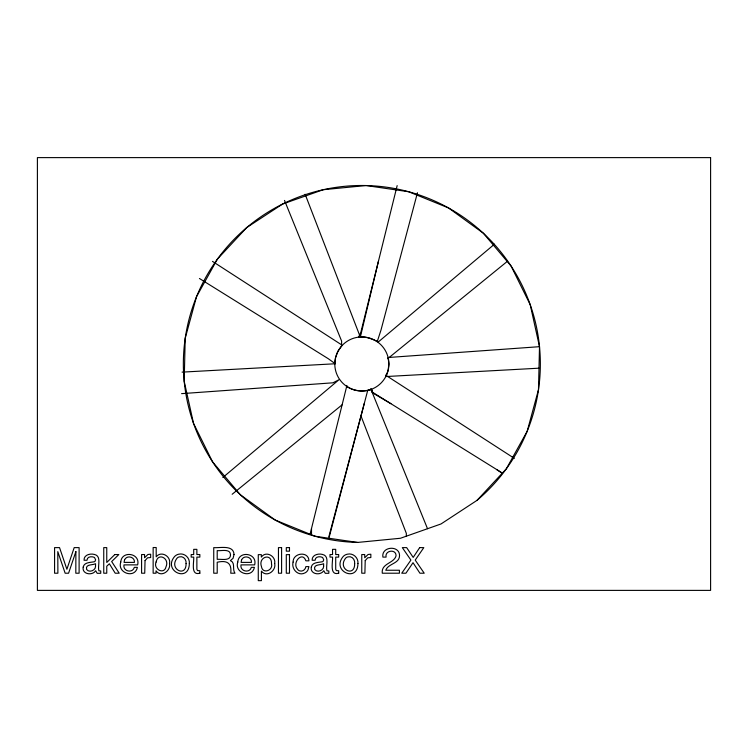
<?xml version="1.0" encoding="UTF-8"?>
<svg xmlns="http://www.w3.org/2000/svg" width="748" height="748" viewBox="0 0 748 748"><rect width="100%" height="100%" fill="white"/><g stroke="black" fill="none" stroke-linecap="round" stroke-linejoin="round"><path stroke-width="1.12" d="M334.805 363.986L335.59 357.516L337.9 351.42L341.602 346.053L341.612 341.06L284.521 200.417M539.504 346.679L538.485 389.699L527.2 431.222L506.303 468.837L477.009 500.365L441.03 523.955L400.442 538.261L357.609 542.431L315.03 536.232L275.171 520.028L240.351 494.746L212.582 461.871L193.498 423.303L184.195 381.293L185.214 338.274L196.5 296.75L217.397 259.135L246.681 227.607L282.669 204.008L323.258 189.712L366.081 185.541L408.66 191.74L448.519 207.944L483.348 233.226L511.108 266.101L530.201 304.67L539.504 346.679L388.109 357.516L388.895 363.986L388.109 370.456L385.79 376.553L538.99 368.184M360.34 337.142L378.394 261.426M310.083 534.222L346.913 385.454M397.16 185.607L360.686 332.944L358.591 337.142C365.679 336.076 372.205 339.087 378.366 341.92L494.484 244.166M328.896 538.251L367.661 390.606L370.961 389.39M417.459 192.741L380.975 330.12L377.207 341.724M328.896 536.568L364.323 403.312M222.839 477.505L338.956 379.75L332.972 382.808L181.577 393.644M387.688 358.685L507.2 261.473M232.161 494.269L342.116 404.818M182.091 372.13L335.291 363.762L328.288 358.713L199.436 278.49M346.483 386.239C353.785 391.111 363.182 392.251 371.438 389.269L372.99 393.13M390.942 403.705L372.326 392.737L371.438 389.269L372.439 392.186L501.291 472.409M212.488 261.389L341.35 344.669L341.602 346.053M385.501 375.085L514.353 458.365M496.644 469.52L502.189 473.269M370.699 388.726L427.519 528.714M305.137 194.265L360.433 337.376M360.947 415.888L406.323 533.324L406.323 536.185M311.505 528.481L311.505 534.801M357.609 542.431A178.492 178.492 0 0 1 191.628 310.27A178.492 178.492 0 0 1 460.796 215.424A178.492 178.492 0 0 1 477.009 500.365M75.885 551.622L75.81 573.211L79.11 573.211L79.11 547.62L74.192 547.62L66.89 569.256L59.541 547.62L54.576 547.62L54.576 573.211L57.886 573.211L57.792 551.622L65.151 573.211L68.582 573.211L75.885 551.622M271.505 563.768C273.385 570.687 262.38 574.352 261.454 566.535C257.929 556.895 271.982 552.435 271.505 563.768M156.117 561.991C152.873 569.228 164.345 575.193 166.047 566.666C169.815 558.345 157.959 552.099 156.117 561.991M169.572 563.525C171.04 570.939 160.913 577.942 156.033 570.827L156.033 573.211L153.144 573.211L153.144 547.527L156.192 547.527L156.192 556.821C160.951 550.481 171.049 556.119 169.572 563.525M189.347 563.487C189.216 583.01 162.765 571.173 174.349 556.802A7.704 7.704 0 0 1 178.847 554.184C184.466 552.781 189.973 557.774 189.347 563.487M293.104 562.075C291.075 569.078 298.321 576.717 305.193 572.79A6.405 6.405 0 0 0 308.017 569.817L308.924 566.61L305.876 566.61C305.511 569.415 302.903 571.696 300.023 570.948A3.843 3.843 0 0 1 297.48 569.153C291.692 562.814 302.398 550.593 305.876 560.822L308.924 560.822C308.802 550.837 292.795 552.697 293.104 562.075M357.946 563.487C357.806 583.01 331.355 571.173 342.939 556.802A7.704 7.704 0 0 1 347.446 554.184C353.056 552.781 358.573 557.774 357.946 563.487M120.765 562.094C116.997 573.108 134.949 579.008 137.389 567.358L134.303 567.358C132.789 573.566 122.7 571.5 123.972 564.88L137.651 564.88C140.643 553.024 121.503 550.191 120.765 562.094M237.78 562.094C234.012 573.108 251.973 579.008 254.404 567.358L251.328 567.358C249.804 573.566 239.715 571.5 240.996 564.88L254.666 564.88C257.667 553.024 238.519 550.191 237.78 562.094M274.703 563.468C276.349 570.827 266.587 577.905 261.417 571.117L261.417 580.654L258.275 580.654L258.275 554.642L261.323 554.642L261.323 557.11C265.867 550.435 276.087 556.082 274.703 563.468M230.506 554.848C230.571 561.477 221.071 558.878 217.21 559.345L217.21 550.593C221.062 551.192 230.337 548.237 230.506 554.848M83.196 567.087C81.738 574.277 92.285 576.007 95.697 570.743L97.184 573.323L100.746 573.295L100.746 570.986L98.876 570.789C97.39 565.797 101.934 555.951 94.267 554.408C90.097 553.268 83.701 554.932 84.057 560.252L86.983 560.252C87.058 556.484 91.873 556.082 94.482 557.466L95.622 559.794L94.874 561.608C90.985 562.646 84.243 561.87 83.196 567.087M311.299 567.087C309.84 574.277 320.378 576.007 323.791 570.743L325.286 573.323L328.839 573.295L328.839 570.986L326.969 570.789C325.483 565.797 330.027 555.951 322.369 554.408C318.19 553.268 311.804 554.932 312.15 560.252L315.076 560.252C315.16 556.484 319.966 556.082 322.584 557.466L323.725 559.794L322.968 561.608C319.078 562.646 312.346 561.87 311.299 567.087M399.535 555.652C399.497 563.796 388.081 563.468 385.781 570.247L399.413 570.247L399.413 573.211L382.284 573.211C380.966 563.272 394.103 563.468 396.066 555.792C396.188 548.705 384.631 550.257 386.08 557.11L382.892 557.11C381.143 546.246 399.722 544.965 399.535 555.652M186.074 563.581C186.364 577.708 169.244 569.424 176.491 558.943A4.264 4.264 0 0 1 179.333 556.886C183.41 555.717 186.598 559.71 186.074 563.581M354.664 563.581C354.954 577.708 337.844 569.424 345.08 558.943A4.264 4.264 0 0 1 347.923 556.886C352.009 555.717 355.188 559.71 354.664 563.581M234.021 554.52L233.077 558.279L230.412 560.635C235.274 562.403 232.563 568.452 234.32 572.07L235.003 573.211L230.749 573.211C231.88 563.207 227.308 559.981 217.21 562.234L217.21 573.211L213.741 573.211L213.741 547.62C219.79 548.2 233.657 544.516 234.021 554.52M95.538 566.245C95.791 570.509 89.021 573.043 86.618 569.462C85.188 563.917 92.528 565.376 95.538 563.721L95.538 566.245M323.632 566.245C323.884 570.509 317.115 573.043 314.721 569.462C313.281 563.917 320.621 565.376 323.632 563.721L323.632 566.245M145.047 560.607L144.729 573.211L141.587 573.211L141.587 554.549L144.57 554.549L144.57 557.774L147.898 554.474L150.666 554.221L150.666 557.531L147.543 557.821L145.047 560.607M365.211 560.607L364.893 573.211L361.761 573.211L361.761 554.549L364.734 554.549L364.734 557.774L368.072 554.474L370.84 554.221L370.84 557.531L367.707 557.821L365.211 560.607M124.495 560.196L124.056 562.393L134.425 562.393C135.042 556.596 126.29 554.745 124.495 560.196M241.511 560.196L241.08 562.393L251.45 562.393C252.057 556.596 243.315 554.745 241.511 560.196M419.675 547.62L413.195 557.41L406.66 547.62L402.321 547.62L410.914 560.093L401.741 573.211L405.93 573.211L413.018 562.692L419.918 573.211L424.219 573.211L415.215 560.093L423.807 547.62L419.675 547.62M114.809 554.549L106.758 562.477L106.758 547.62L103.748 547.62L103.748 573.211L106.758 573.211L106.758 566.208L109.386 563.805L115.211 573.211L119.213 573.211L111.667 561.542L118.82 554.549L114.809 554.549M199.856 573.211C190.338 575.969 194.181 561.86 193.704 557.11L191.179 557.11L191.179 554.549L193.704 554.549L193.704 549.341L196.874 549.341L196.874 554.549L199.856 554.549L199.856 557.11L196.874 557.11L196.874 569.293L197.537 570.602L199.856 570.743L199.856 573.211M338.685 573.211C329.167 575.969 333.01 561.86 332.542 557.11L330.008 557.11L330.008 554.549L332.542 554.549L332.542 549.341L335.712 549.341L335.712 554.549L338.685 554.549L338.685 557.11L335.712 557.11L335.712 569.293L336.366 570.602L338.685 570.743L338.685 573.211M710.6 157.613L37.4 157.613L37.4 590.387L710.6 590.387L710.6 157.613M281.594 547.62L278.452 547.62L278.452 573.211L281.594 573.211L281.594 547.62M289.485 547.62L286.297 547.62L286.297 551.173L289.485 551.173L289.485 547.62M289.485 554.642L286.297 554.642L286.297 573.211L289.485 573.211L289.485 554.642M348.325 387.408A27.04 27.04 0 0 0 388.895 363.986A27.04 27.04 0 0 0 348.325 340.564A27.04 27.04 0 0 0 348.325 387.408"/></g></svg>
